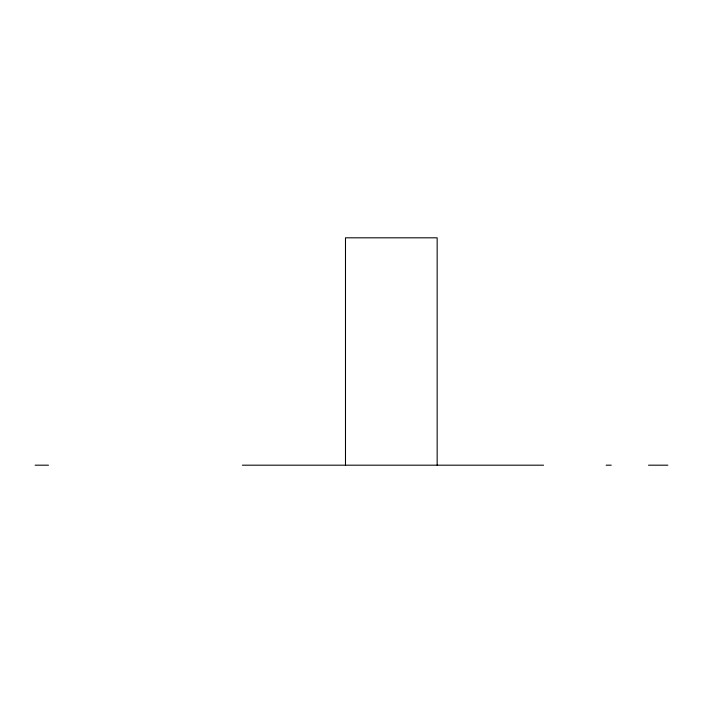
<?xml version="1.0" encoding="UTF-8"?>
<svg xmlns="http://www.w3.org/2000/svg" width="703" height="703" viewBox="0 0 703 703"><rect width="100%" height="100%" fill="white"/><g stroke="black" fill="none" stroke-linecap="round" stroke-linejoin="round"><path stroke-width="1.05" d="M35.15 465.184L48.507 465.184M242.377 465.184L543.551 465.184M606.153 465.184L611.241 465.184M648.526 465.184L667.85 465.184M437.152 465.184L437.152 237.816L345.489 237.816L345.489 465.184"/></g></svg>
